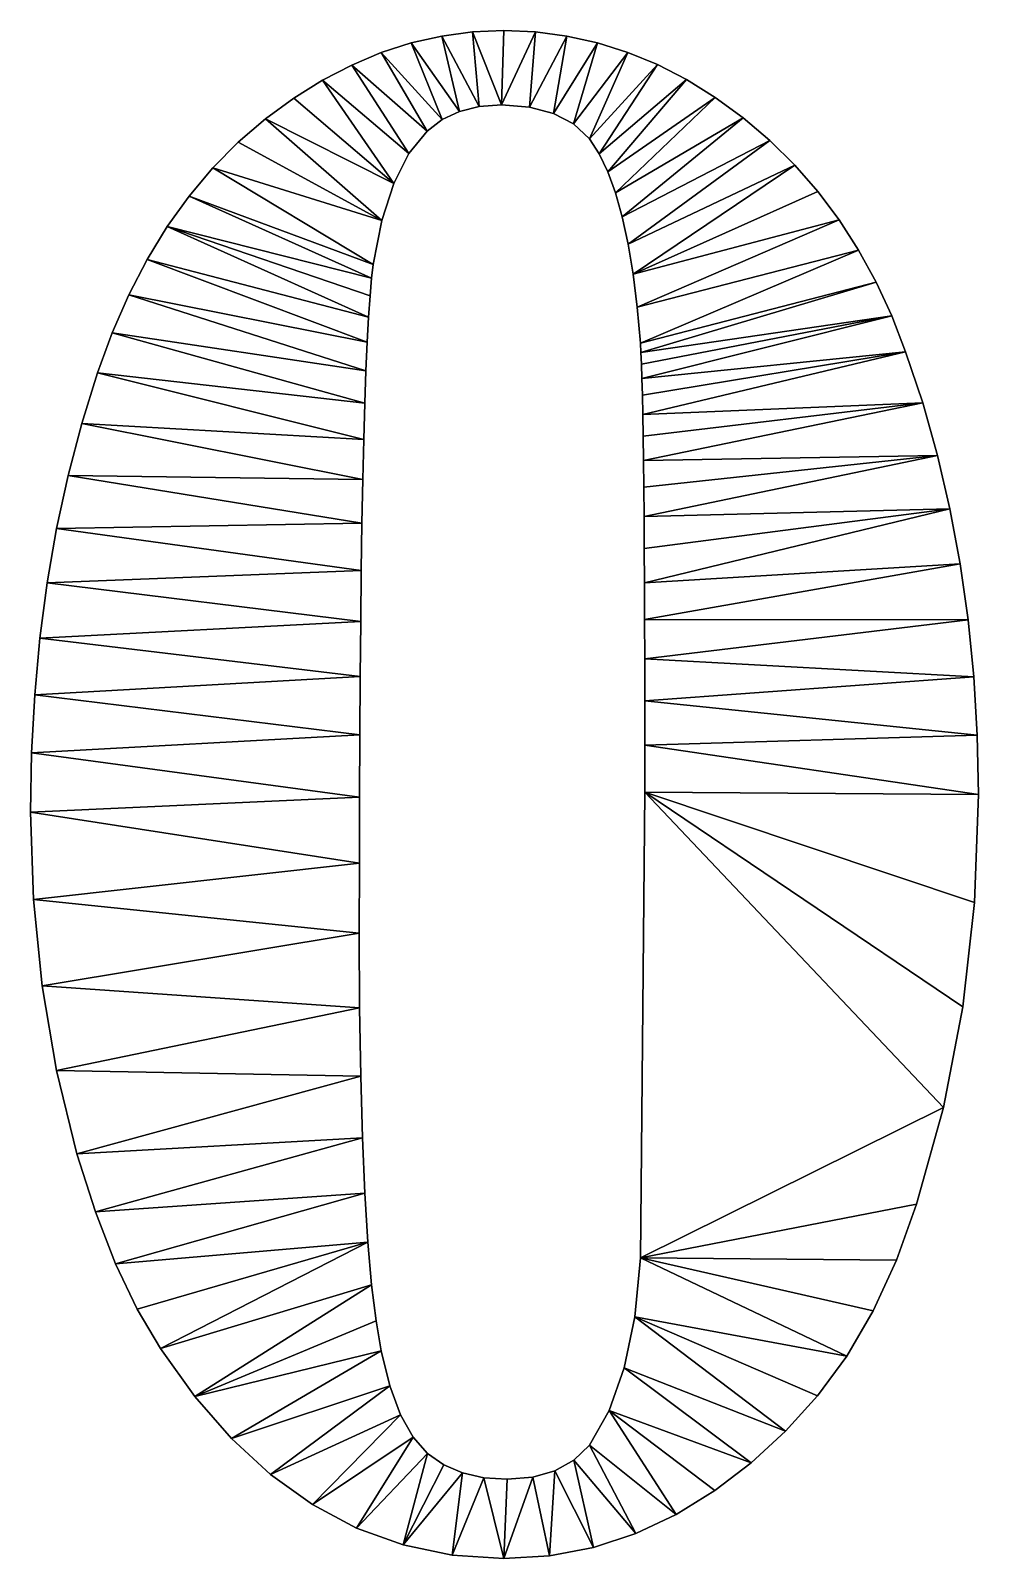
# Model space of a CAD drawing. Header units: metres. Extents: x 0.051 to 0.653, y -0.019 to 0.952.
import ezdxf

# ---------------------------------------------------------------- set-up
doc = ezdxf.new("R2010")
doc.units = ezdxf.units.M

msp = doc.modelspace()

# ---------------------------------------------------------------- meshes
at = {"layer": 'Armanisoft_0', "linetype": 'CONTINUOUS'}
mesh = msp.add_polyface(dxfattribs=at)
corners = [(0.350316, 0.904726), (0.331803, 0.951104), (0.351645, 0.951982), (0.371886, 0.951115), (0.368027, 0.903383), (0.336097, 0.903688), (0.312226, 0.948471), (0.323469, 0.900576), (0.292913, 0.944083), (0.312434, 0.89539), (0.273864, 0.93794), (0.30299, 0.888129), (0.255081, 0.930041), (0.291352, 0.873759), (0.236562, 0.920387), (0.281772, 0.854827), (0.200318, 0.895813), (0.218308, 0.908978), (0.274249, 0.831335), (0.166855, 0.864664), (0.183024, 0.881005), (0.368027, 0.903383, 0.229421), (0.391774, 0.948516, 0.229421), (0.371886, 0.951115, 0.229421), (0.350316, 0.904726, 0.229421), (0.351645, 0.951982, 0.229421), (0.331803, 0.951104, 0.229421), (0.336097, 0.903688, 0.229421), (0.312226, 0.948471, 0.229421), (0.323469, 0.900576, 0.229421), (0.292913, 0.944083, 0.229421), (0.312434, 0.89539, 0.229421), (0.273864, 0.93794, 0.229421), (0.30299, 0.888129, 0.229421), (0.255081, 0.930041, 0.229421), (0.291352, 0.873759, 0.229421), (0.236562, 0.920387, 0.229421), (0.281772, 0.854827, 0.229421), (0.218308, 0.908978, 0.229421), (0.200318, 0.895813, 0.229421), (0.274249, 0.831335, 0.229421), (0.183024, 0.881005, 0.229421), (0.166855, 0.864664, 0.229421), (0.166855, 0.864664), (0.151812, 0.846791), (0.151812, 0.846791, 0.229421), (0.166855, 0.864664, 0.229421), (0.183024, 0.881005), (0.183024, 0.881005, 0.229421), (0.200318, 0.895813), (0.200318, 0.895813, 0.229421), (0.218308, 0.908978), (0.218308, 0.908978, 0.229421), (0.236562, 0.920387), (0.236562, 0.920387, 0.229421), (0.255081, 0.930041), (0.255081, 0.930041, 0.229421), (0.273864, 0.93794), (0.273864, 0.93794, 0.229421), (0.292913, 0.944083), (0.292913, 0.944083, 0.229421), (0.312226, 0.948471), (0.312226, 0.948471, 0.229421), (0.331803, 0.951104), (0.331803, 0.951104, 0.229421), (0.351645, 0.951982), (0.351645, 0.951982, 0.229421), (0.371886, 0.951115), (0.371886, 0.951115, 0.229421), (0.368027, 0.903383), (0.38323, 0.899356), (0.38323, 0.899356, 0.229421), (0.368027, 0.903383, 0.229421), (0.350316, 0.904726), (0.350316, 0.904726, 0.229421), (0.336097, 0.903688), (0.336097, 0.903688, 0.229421), (0.323469, 0.900576), (0.323469, 0.900576, 0.229421), (0.312434, 0.89539), (0.312434, 0.89539, 0.229421), (0.30299, 0.888129), (0.30299, 0.888129, 0.229421), (0.291352, 0.873759), (0.291352, 0.873759, 0.229421), (0.281772, 0.854827), (0.281772, 0.854827, 0.229421)]
mesh.append_faces([[corners[k] for k in face] for face in [(0, 1, 2), (0, 2, 3), (0, 3, 4), (5, 6, 1), (5, 1, 0), (7, 8, 6), (7, 6, 5), (9, 10, 8), (9, 8, 7), (11, 12, 10), (11, 10, 9), (13, 14, 12), (13, 12, 11), (15, 16, 17), (15, 17, 14), (15, 14, 13), (18, 19, 20), (18, 20, 16), (18, 16, 15), (21, 22, 23), (24, 25, 26), (24, 23, 25), (24, 21, 23), (27, 26, 28), (27, 24, 26), (29, 28, 30), (29, 27, 28), (31, 30, 32), (31, 29, 30), (33, 32, 34), (33, 31, 32), (35, 34, 36), (35, 33, 34), (37, 38, 39), (37, 36, 38), (37, 35, 36), (40, 41, 42), (40, 39, 41), (40, 37, 39), (43, 44, 45, 46), (47, 43, 46, 48), (49, 47, 48, 50), (51, 49, 50, 52), (53, 51, 52, 54), (55, 53, 54, 56), (57, 55, 56, 58), (59, 57, 58, 60), (61, 59, 60, 62), (63, 61, 62, 64), (65, 63, 64, 66), (67, 65, 66, 68), (69, 70, 71, 72), (73, 69, 72, 74), (75, 73, 74, 76), (77, 75, 76, 78), (79, 77, 78, 80), (81, 79, 80, 82), (83, 81, 82, 84), (85, 83, 84, 86)]])
mesh = msp.add_polyface(dxfattribs=at)
corners = [(0.43386, 0.79722), (0.536506, 0.866438), (0.551171, 0.849625), (0.564668, 0.831633), (0.43069, 0.816324), (0.520671, 0.882071), (0.426937, 0.833522), (0.503668, 0.896525), (0.422603, 0.848813), (0.485903, 0.909523), (0.417688, 0.862198), (0.467785, 0.920787), (0.412191, 0.873675), (0.449313, 0.930319), (0.406112, 0.883246), (0.430487, 0.938118), (0.395925, 0.892644), (0.411307, 0.944183), (0.38323, 0.899356), (0.391774, 0.948516), (0.368027, 0.903383), (0.371886, 0.951115), (0.43386, 0.79722, 0.229421), (0.551171, 0.849625, 0.229421), (0.536506, 0.866438, 0.229421), (0.564668, 0.831633, 0.229421), (0.43069, 0.816324, 0.229421), (0.520671, 0.882071, 0.229421), (0.426937, 0.833522, 0.229421), (0.503668, 0.896525, 0.229421), (0.422603, 0.848813, 0.229421), (0.485903, 0.909523, 0.229421), (0.417688, 0.862198, 0.229421), (0.467785, 0.920787, 0.229421), (0.412191, 0.873675, 0.229421), (0.449313, 0.930319, 0.229421), (0.406112, 0.883246, 0.229421), (0.430487, 0.938118, 0.229421), (0.395925, 0.892644, 0.229421), (0.411307, 0.944183, 0.229421), (0.38323, 0.899356, 0.229421), (0.391774, 0.948516, 0.229421), (0.368027, 0.903383, 0.229421), (0.391774, 0.948516), (0.371886, 0.951115), (0.371886, 0.951115, 0.229421), (0.391774, 0.948516, 0.229421), (0.411307, 0.944183), (0.411307, 0.944183, 0.229421), (0.430487, 0.938117), (0.430487, 0.938117, 0.229421), (0.449313, 0.930319), (0.449313, 0.930319, 0.229421), (0.467785, 0.920787), (0.467785, 0.920787, 0.229421), (0.485903, 0.909523), (0.485903, 0.909523, 0.229421), (0.503668, 0.896525), (0.503668, 0.896525, 0.229421), (0.520671, 0.882071), (0.520671, 0.882071, 0.229421), (0.536506, 0.866438), (0.536506, 0.866438, 0.229421), (0.551171, 0.849625), (0.551171, 0.849625, 0.229421), (0.564668, 0.831633), (0.564668, 0.831633, 0.229421), (0.576995, 0.812461), (0.576995, 0.812461, 0.229421), (0.43069, 0.816324), (0.43386, 0.79722), (0.43386, 0.79722, 0.229421), (0.43069, 0.816324, 0.229421), (0.426937, 0.833522), (0.426937, 0.833522, 0.229421), (0.422603, 0.848813), (0.422603, 0.848813, 0.229421), (0.417688, 0.862198), (0.417688, 0.862198, 0.229421), (0.412191, 0.873675), (0.412191, 0.873675, 0.229421), (0.406112, 0.883246), (0.406112, 0.883246, 0.229421), (0.395925, 0.892644), (0.395925, 0.892644, 0.229421), (0.38323, 0.899356), (0.38323, 0.899356, 0.229421)]
mesh.append_faces([[corners[k] for k in face] for face in [(0, 1, 2), (0, 2, 3), (4, 5, 1), (4, 1, 0), (6, 7, 5), (6, 5, 4), (8, 9, 7), (8, 7, 6), (10, 11, 9), (10, 9, 8), (12, 13, 11), (12, 11, 10), (14, 15, 13), (14, 13, 12), (16, 17, 15), (16, 15, 14), (18, 19, 17), (18, 17, 16), (20, 21, 19), (20, 19, 18), (22, 23, 24), (22, 25, 23), (26, 24, 27), (26, 22, 24), (28, 27, 29), (28, 26, 27), (30, 29, 31), (30, 28, 29), (32, 31, 33), (32, 30, 31), (34, 33, 35), (34, 32, 33), (36, 35, 37), (36, 34, 35), (38, 37, 39), (38, 36, 37), (40, 39, 41), (40, 38, 39), (42, 40, 41), (43, 44, 45, 46), (47, 43, 46, 48), (49, 47, 48, 50), (51, 49, 50, 52), (53, 51, 52, 54), (55, 53, 54, 56), (57, 55, 56, 58), (59, 57, 58, 60), (61, 59, 60, 62), (63, 61, 62, 64), (65, 63, 64, 66), (67, 65, 66, 68), (69, 70, 71, 72), (73, 69, 72, 74), (75, 73, 74, 76), (77, 75, 76, 78), (79, 77, 78, 80), (81, 79, 80, 82), (83, 81, 82, 84), (85, 83, 84, 86)]])
mesh = msp.add_polyface(dxfattribs=at)
corners = [(0.268783, 0.803281), (0.151812, 0.846791), (0.166855, 0.864664), (0.274249, 0.831335), (0.267708, 0.794512), (0.137894, 0.827386), (0.266703, 0.783371), (0.265767, 0.769858), (0.125102, 0.806448), (0.2649, 0.753975), (0.113435, 0.783977), (0.264103, 0.735719), (0.102895, 0.759974), (0.263375, 0.715092), (0.09348, 0.734439), (0.262716, 0.692094), (0.083539, 0.702242), (0.262127, 0.666724), (0.074924, 0.669275), (0.261607, 0.638983), (0.067634, 0.635539), (0.261157, 0.60887), (0.268783, 0.803281, 0.229421), (0.166855, 0.864664, 0.229421), (0.151812, 0.846791, 0.229421), (0.274249, 0.831335, 0.229421), (0.267708, 0.794512, 0.229421), (0.137894, 0.827386, 0.229421), (0.266703, 0.783371, 0.229421), (0.265767, 0.769858, 0.229421), (0.125102, 0.806448, 0.229421), (0.2649, 0.753975, 0.229421), (0.113435, 0.783977, 0.229421), (0.264103, 0.735719, 0.229421), (0.102895, 0.759974, 0.229421), (0.263375, 0.715092, 0.229421), (0.09348, 0.734439, 0.229421), (0.262716, 0.692094, 0.229421), (0.083539, 0.702242, 0.229421), (0.262127, 0.666724, 0.229421), (0.074924, 0.669275, 0.229421), (0.261607, 0.638983, 0.229421), (0.067634, 0.635539, 0.229421), (0.261157, 0.60887, 0.229421), (0.074924, 0.669275), (0.067634, 0.635539), (0.067634, 0.635539, 0.229421), (0.074924, 0.669275, 0.229421), (0.083539, 0.702242), (0.083539, 0.702242, 0.229421), (0.09348, 0.734439), (0.09348, 0.734439, 0.229421), (0.102895, 0.759974), (0.102895, 0.759974, 0.229421), (0.113435, 0.783977), (0.113435, 0.783977, 0.229421), (0.125102, 0.806448), (0.125102, 0.806448, 0.229421), (0.137894, 0.827386), (0.137894, 0.827386, 0.229421), (0.151812, 0.846791), (0.151812, 0.846791, 0.229421), (0.274249, 0.831335), (0.281772, 0.854827), (0.281772, 0.854827, 0.229421), (0.274249, 0.831335, 0.229421), (0.268783, 0.803281), (0.268783, 0.803281, 0.229421), (0.267708, 0.794512), (0.267708, 0.794512, 0.229421), (0.266703, 0.783371), (0.266703, 0.783371, 0.229421), (0.265767, 0.769858), (0.265767, 0.769858, 0.229421), (0.2649, 0.753975), (0.2649, 0.753975, 0.229421), (0.264103, 0.735719), (0.264103, 0.735719, 0.229421), (0.263375, 0.715092), (0.263375, 0.715092, 0.229421), (0.262716, 0.692094), (0.262716, 0.692094, 0.229421), (0.262127, 0.666724), (0.262127, 0.666724, 0.229421), (0.261607, 0.638983), (0.261607, 0.638983, 0.229421)]
mesh.append_faces([[corners[k] for k in face] for face in [(0, 1, 2), (0, 2, 3), (4, 5, 1), (4, 1, 0), (6, 5, 4), (7, 8, 5), (7, 5, 6), (9, 10, 8), (9, 8, 7), (11, 12, 10), (11, 10, 9), (13, 14, 12), (13, 12, 11), (15, 16, 14), (15, 14, 13), (17, 18, 16), (17, 16, 15), (19, 20, 18), (19, 18, 17), (21, 20, 19), (22, 23, 24), (22, 25, 23), (26, 24, 27), (26, 22, 24), (28, 26, 27), (29, 27, 30), (29, 28, 27), (31, 30, 32), (31, 29, 30), (33, 32, 34), (33, 31, 32), (35, 34, 36), (35, 33, 34), (37, 36, 38), (37, 35, 36), (39, 38, 40), (39, 37, 38), (41, 40, 42), (41, 39, 40), (43, 41, 42), (44, 45, 46, 47), (48, 44, 47, 49), (50, 48, 49, 51), (52, 50, 51, 53), (54, 52, 53, 55), (56, 54, 55, 57), (58, 56, 57, 59), (60, 58, 59, 61), (62, 63, 64, 65), (66, 62, 65, 67), (68, 66, 67, 69), (70, 68, 69, 71), (72, 70, 71, 73), (74, 72, 73, 75), (76, 74, 75, 77), (78, 76, 77, 79), (80, 78, 79, 81), (82, 80, 81, 83), (84, 82, 83, 85)]])
mesh = msp.add_polyface(dxfattribs=at)
corners = [(0.44091, 0.62285), (0.63514, 0.647913), (0.441032, 0.601029), (0.440765, 0.643075), (0.627193, 0.681975), (0.440598, 0.661704), (0.440408, 0.678738), (0.617802, 0.715293), (0.440196, 0.694176), (0.439962, 0.708018), (0.606965, 0.74787), (0.439706, 0.720264), (0.439427, 0.730914), (0.598144, 0.770579), (0.439126, 0.739969), (0.438803, 0.747428), (0.588154, 0.79211), (0.438457, 0.753291), (0.576995, 0.812461), (0.43645, 0.776209), (0.564668, 0.831633), (0.43386, 0.79722), (0.44091, 0.62285, 0.229421), (0.441032, 0.601029, 0.229421), (0.63514, 0.647913, 0.229421), (0.440765, 0.643075, 0.229421), (0.627193, 0.681975, 0.229421), (0.440598, 0.661704, 0.229421), (0.440408, 0.678738, 0.229421), (0.617802, 0.715293, 0.229421), (0.440196, 0.694176, 0.229421), (0.439962, 0.708018, 0.229421), (0.606965, 0.74787, 0.229421), (0.439706, 0.720264, 0.229421), (0.439427, 0.730914, 0.229421), (0.598144, 0.770579, 0.229421), (0.439126, 0.739969, 0.229421), (0.438803, 0.747428, 0.229421), (0.588154, 0.79211, 0.229421), (0.438457, 0.753291, 0.229421), (0.576995, 0.812461, 0.229421), (0.43645, 0.776209, 0.229421), (0.564668, 0.831633, 0.229421), (0.43386, 0.79722, 0.229421), (0.588154, 0.79211), (0.576995, 0.812461), (0.576995, 0.812461, 0.229421), (0.588154, 0.79211, 0.229421), (0.598144, 0.770579), (0.598144, 0.770579, 0.229421), (0.606965, 0.74787), (0.606965, 0.74787, 0.229421), (0.617802, 0.715293), (0.617802, 0.715293, 0.229421), (0.627193, 0.681975), (0.627193, 0.681975, 0.229421), (0.63514, 0.647913), (0.63514, 0.647913, 0.229421), (0.641642, 0.613109), (0.641642, 0.613109, 0.229421), (0.440765, 0.643075), (0.44091, 0.62285), (0.44091, 0.62285, 0.229421), (0.440765, 0.643075, 0.229421), (0.440598, 0.661704), (0.440598, 0.661704, 0.229421), (0.440408, 0.678738), (0.440408, 0.678738, 0.229421), (0.440196, 0.694176), (0.440196, 0.694176, 0.229421), (0.439962, 0.708018), (0.439962, 0.708018, 0.229421), (0.439706, 0.720264), (0.439706, 0.720264, 0.229421), (0.439427, 0.730914), (0.439427, 0.730914, 0.229421), (0.439126, 0.739969), (0.439126, 0.739969, 0.229421), (0.438803, 0.747428), (0.438803, 0.747428, 0.229421), (0.438457, 0.753291), (0.438457, 0.753291, 0.229421), (0.43645, 0.776209), (0.43645, 0.776209, 0.229421), (0.43386, 0.79722), (0.43386, 0.79722, 0.229421)]
mesh.append_faces([[corners[k] for k in face] for face in [(0, 1, 2), (3, 4, 1), (3, 1, 0), (5, 4, 3), (6, 7, 4), (6, 4, 5), (8, 7, 6), (9, 10, 7), (9, 7, 8), (11, 10, 9), (12, 13, 10), (12, 10, 11), (14, 13, 12), (15, 16, 13), (15, 13, 14), (17, 18, 16), (17, 16, 15), (19, 20, 18), (19, 18, 17), (21, 20, 19), (22, 23, 24), (25, 24, 26), (25, 22, 24), (27, 25, 26), (28, 26, 29), (28, 27, 26), (30, 28, 29), (31, 29, 32), (31, 30, 29), (33, 31, 32), (34, 32, 35), (34, 33, 32), (36, 34, 35), (37, 35, 38), (37, 36, 35), (39, 38, 40), (39, 37, 38), (41, 40, 42), (41, 39, 40), (43, 41, 42), (44, 45, 46, 47), (48, 44, 47, 49), (50, 48, 49, 51), (52, 50, 51, 53), (54, 52, 53, 55), (56, 54, 55, 57), (58, 56, 57, 59), (60, 61, 62, 63), (64, 60, 63, 65), (66, 64, 65, 67), (68, 66, 67, 69), (70, 68, 69, 71), (72, 70, 71, 73), (74, 72, 73, 75), (76, 74, 75, 77), (78, 76, 77, 79), (80, 78, 79, 81), (82, 80, 81, 83), (84, 82, 83, 85)]])
mesh = msp.add_polyface(dxfattribs=at)
corners = [(0.441311, 0.467988), (0.653201, 0.466463), (0.650741, 0.397753), (0.643359, 0.331443), (0.631056, 0.267534), (0.4413, 0.497788), (0.652479, 0.504239), (0.441266, 0.525992), (0.650311, 0.541272), (0.441211, 0.5526), (0.646699, 0.577561), (0.441133, 0.577612), (0.641642, 0.613109), (0.441032, 0.601029), (0.63514, 0.647913), (0.438457, 0.171986), (0.613832, 0.206027), (0.601099, 0.170424), (0.441311, 0.467988, 0.229421), (0.650741, 0.397753, 0.229421), (0.653201, 0.466463, 0.229421), (0.643359, 0.331443, 0.229421), (0.631056, 0.267534, 0.229421), (0.4413, 0.497788, 0.229421), (0.652479, 0.504239, 0.229421), (0.441266, 0.525992, 0.229421), (0.650311, 0.541272, 0.229421), (0.441211, 0.5526, 0.229421), (0.646699, 0.577561, 0.229421), (0.441133, 0.577612, 0.229421), (0.641642, 0.613109, 0.229421), (0.441032, 0.601029, 0.229421), (0.63514, 0.647913, 0.229421), (0.438457, 0.171986, 0.229421), (0.613832, 0.206027, 0.229421), (0.601099, 0.170424, 0.229421), (0.650741, 0.397753), (0.653201, 0.466463), (0.653201, 0.466463, 0.229421), (0.650741, 0.397753, 0.229421), (0.643359, 0.331443), (0.643359, 0.331443, 0.229421), (0.631056, 0.267534), (0.631056, 0.267534, 0.229421), (0.613832, 0.206027), (0.613832, 0.206027, 0.229421), (0.601099, 0.170424), (0.601099, 0.170424, 0.229421), (0.646699, 0.577561), (0.641642, 0.613109), (0.641642, 0.613109, 0.229421), (0.646699, 0.577561, 0.229421), (0.650311, 0.541272), (0.650311, 0.541272, 0.229421), (0.652479, 0.504239), (0.652479, 0.504239, 0.229421), (0.4413, 0.497788), (0.441311, 0.467988), (0.441311, 0.467988, 0.229421), (0.4413, 0.497788, 0.229421), (0.441266, 0.525992), (0.441266, 0.525992, 0.229421), (0.441211, 0.5526), (0.441211, 0.5526, 0.229421), (0.441133, 0.577612), (0.441133, 0.577612, 0.229421), (0.441032, 0.601029), (0.441032, 0.601029, 0.229421), (0.44091, 0.62285), (0.44091, 0.62285, 0.229421), (0.261157, 0.60887), (0.261607, 0.638983), (0.261607, 0.638983, 0.229421), (0.261157, 0.60887, 0.229421), (0.260775, 0.576386), (0.260775, 0.576386, 0.229421), (0.260463, 0.54153), (0.260463, 0.54153, 0.229421), (0.260221, 0.504303), (0.260221, 0.504303, 0.229421), (0.260047, 0.464704), (0.260047, 0.464704, 0.229421), (0.260125, 0.330909), (0.259909, 0.378392), (0.259909, 0.378392, 0.229421), (0.260125, 0.330909, 0.229421), (0.260776, 0.287514), (0.260776, 0.287514, 0.229421), (0.26186, 0.248207), (0.26186, 0.248207, 0.229421), (0.263377, 0.212988), (0.263377, 0.212988, 0.229421), (0.265329, 0.181857), (0.265329, 0.181857, 0.229421), (0.267714, 0.154814), (0.267714, 0.154814, 0.229421), (0.438457, 0.171986), (0.438457, 0.171986, 0.229421)]
mesh.append_faces([[corners[k] for k in face] for face in [(0, 1, 2), (0, 2, 3), (0, 3, 4), (5, 6, 1), (5, 1, 0), (7, 8, 6), (7, 6, 5), (9, 10, 8), (9, 8, 7), (11, 12, 10), (11, 10, 9), (13, 14, 12), (13, 12, 11), (15, 4, 16), (15, 0, 4), (15, 16, 17), (18, 19, 20), (18, 21, 19), (18, 22, 21), (23, 20, 24), (23, 18, 20), (25, 24, 26), (25, 23, 24), (27, 26, 28), (27, 25, 26), (29, 28, 30), (29, 27, 28), (31, 30, 32), (31, 29, 30), (33, 34, 22), (33, 22, 18), (33, 35, 34), (36, 37, 38, 39), (40, 36, 39, 41), (42, 40, 41, 43), (44, 42, 43, 45), (46, 44, 45, 47), (48, 49, 50, 51), (52, 48, 51, 53), (54, 52, 53, 55), (37, 54, 55, 38), (56, 57, 58, 59), (60, 56, 59, 61), (62, 60, 61, 63), (64, 62, 63, 65), (66, 64, 65, 67), (68, 66, 67, 69), (70, 71, 72, 73), (74, 70, 73, 75), (76, 74, 75, 77), (78, 76, 77, 79), (80, 78, 79, 81), (82, 83, 84, 85), (86, 82, 85, 87), (88, 86, 87, 89), (90, 88, 89, 91), (92, 90, 91, 93), (94, 92, 93, 95), (57, 96, 97, 58)]])
mesh = msp.add_polyface(dxfattribs=at)
corners = [(0.261157, 0.60887), (0.06167, 0.601033), (0.067634, 0.635539), (0.260775, 0.576386), (0.057031, 0.565757), (0.260463, 0.54153), (0.053718, 0.529712), (0.260221, 0.504303), (0.05173, 0.492897), (0.260047, 0.464704), (0.051067, 0.455311), (0.259943, 0.422734), (0.052903, 0.399704), (0.259909, 0.378392), (0.058411, 0.344954), (0.260125, 0.330909), (0.067592, 0.291064), (0.260776, 0.287514), (0.080444, 0.238031), (0.26186, 0.248207), (0.092297, 0.201148), (0.263377, 0.212988), (0.1051, 0.168227), (0.265329, 0.181857), (0.118853, 0.139267), (0.261157, 0.60887, 0.229421), (0.067634, 0.635539, 0.229421), (0.06167, 0.601033, 0.229421), (0.260775, 0.576386, 0.229421), (0.057031, 0.565757, 0.229421), (0.260463, 0.54153, 0.229421), (0.053718, 0.529712, 0.229421), (0.260221, 0.504303, 0.229421), (0.05173, 0.492897, 0.229421), (0.260047, 0.464704, 0.229421), (0.051067, 0.455311, 0.229421), (0.259943, 0.422734, 0.229421), (0.052903, 0.399704, 0.229421), (0.259909, 0.378392, 0.229421), (0.058411, 0.344954, 0.229421), (0.260125, 0.330909, 0.229421), (0.067592, 0.291064, 0.229421), (0.260776, 0.287514, 0.229421), (0.080444, 0.238031, 0.229421), (0.26186, 0.248207, 0.229421), (0.092297, 0.201148, 0.229421), (0.263377, 0.212988, 0.229421), (0.1051, 0.168227, 0.229421), (0.265329, 0.181857, 0.229421), (0.118853, 0.139267, 0.229421), (0.092297, 0.201148), (0.1051, 0.168227), (0.1051, 0.168227, 0.229421), (0.092297, 0.201148, 0.229421), (0.080444, 0.238031), (0.080444, 0.238031, 0.229421), (0.067592, 0.291064), (0.067592, 0.291064, 0.229421), (0.058411, 0.344954), (0.058411, 0.344954, 0.229421), (0.052903, 0.399704), (0.052903, 0.399704, 0.229421), (0.051067, 0.455311), (0.051067, 0.455311, 0.229421), (0.05173, 0.492897), (0.05173, 0.492897, 0.229421), (0.053718, 0.529712), (0.053718, 0.529712, 0.229421), (0.057031, 0.565757), (0.057031, 0.565757, 0.229421), (0.06167, 0.601033), (0.06167, 0.601033, 0.229421), (0.067634, 0.635539), (0.067634, 0.635539, 0.229421), (0.259943, 0.422734), (0.260047, 0.464704), (0.260047, 0.464704, 0.229421), (0.259943, 0.422734, 0.229421), (0.259909, 0.378392), (0.259909, 0.378392, 0.229421)]
mesh.append_faces([[corners[k] for k in face] for face in [(0, 1, 2), (3, 4, 1), (3, 1, 0), (5, 6, 4), (5, 4, 3), (7, 8, 6), (7, 6, 5), (9, 10, 8), (9, 8, 7), (11, 12, 10), (11, 10, 9), (13, 14, 12), (13, 12, 11), (15, 16, 14), (15, 14, 13), (17, 18, 16), (17, 16, 15), (19, 20, 18), (19, 18, 17), (21, 22, 20), (21, 20, 19), (23, 24, 22), (23, 22, 21), (25, 26, 27), (28, 27, 29), (28, 25, 27), (30, 29, 31), (30, 28, 29), (32, 31, 33), (32, 30, 31), (34, 33, 35), (34, 32, 33), (36, 35, 37), (36, 34, 35), (38, 37, 39), (38, 36, 37), (40, 39, 41), (40, 38, 39), (42, 41, 43), (42, 40, 41), (44, 43, 45), (44, 42, 43), (46, 45, 47), (46, 44, 45), (48, 47, 49), (48, 46, 47), (50, 51, 52, 53), (54, 50, 53, 55), (56, 54, 55, 57), (58, 56, 57, 59), (60, 58, 59, 61), (62, 60, 61, 63), (64, 62, 63, 65), (66, 64, 65, 67), (68, 66, 67, 69), (70, 68, 69, 71), (72, 70, 71, 73), (74, 75, 76, 77), (78, 74, 77, 79)]])
mesh = msp.add_polyface(dxfattribs=at)
corners = [(0.265329, 0.181857), (0.133556, 0.11427), (0.118853, 0.139267), (0.267714, 0.154814), (0.155322, 0.083855), (0.270532, 0.131859), (0.273784, 0.112992), (0.178663, 0.057223), (0.279381, 0.090608), (0.203576, 0.034372), (0.286148, 0.072267), (0.230063, 0.015302), (0.294083, 0.05797), (0.258118, 0.000271), (0.303187, 0.047715), (0.287733, -0.010466), (0.313624, 0.040512), (0.325556, 0.035366), (0.318908, -0.016908), (0.338984, 0.032279), (0.351645, -0.019055), (0.265329, 0.181857, 0.229421), (0.118853, 0.139267, 0.229421), (0.133556, 0.11427, 0.229421), (0.267714, 0.154814, 0.229421), (0.155322, 0.083855, 0.229421), (0.270532, 0.131859, 0.229421), (0.273784, 0.112992, 0.229421), (0.178663, 0.057223, 0.229421), (0.279381, 0.090608, 0.229421), (0.203576, 0.034372, 0.229421), (0.286148, 0.072267, 0.229421), (0.230063, 0.015302, 0.229421), (0.294083, 0.05797, 0.229421), (0.258118, 0.000271, 0.229421), (0.303187, 0.047715, 0.229421), (0.287733, -0.010466, 0.229421), (0.313624, 0.040512, 0.229421), (0.325556, 0.035366, 0.229421), (0.318908, -0.016908, 0.229421), (0.338984, 0.032279, 0.229421), (0.351645, -0.019055, 0.229421), (0.318908, -0.016908), (0.351645, -0.019055), (0.351645, -0.019055, 0.229421), (0.318908, -0.016908, 0.229421), (0.287733, -0.010466), (0.287733, -0.010466, 0.229421), (0.258118, 0.000271), (0.258118, 0.000271, 0.229421), (0.230063, 0.015302), (0.230063, 0.015302, 0.229421), (0.203576, 0.034372), (0.203576, 0.034372, 0.229421), (0.178663, 0.057223), (0.178663, 0.057223, 0.229421), (0.155322, 0.083855), (0.155322, 0.083855, 0.229421), (0.133556, 0.11427), (0.133556, 0.11427, 0.229421), (0.118853, 0.139267), (0.118853, 0.139267, 0.229421), (0.1051, 0.168227), (0.1051, 0.168227, 0.229421), (0.270532, 0.131859), (0.267714, 0.154814), (0.267714, 0.154814, 0.229421), (0.270532, 0.131859, 0.229421), (0.273784, 0.112992), (0.273784, 0.112992, 0.229421), (0.279381, 0.090608), (0.279381, 0.090608, 0.229421), (0.286148, 0.072267), (0.286148, 0.072267, 0.229421), (0.294083, 0.05797), (0.294083, 0.05797, 0.229421), (0.303187, 0.047715), (0.303187, 0.047715, 0.229421), (0.313624, 0.040512), (0.313624, 0.040512, 0.229421), (0.325556, 0.035366), (0.325556, 0.035366, 0.229421), (0.338984, 0.032279), (0.338984, 0.032279, 0.229421), (0.353908, 0.03125), (0.353908, 0.03125, 0.229421)]
mesh.append_faces([[corners[k] for k in face] for face in [(0, 1, 2), (3, 4, 1), (3, 1, 0), (5, 4, 3), (6, 7, 4), (6, 4, 5), (8, 9, 7), (8, 7, 6), (10, 11, 9), (10, 9, 8), (12, 13, 11), (12, 11, 10), (14, 15, 13), (14, 13, 12), (16, 15, 14), (17, 18, 15), (17, 15, 16), (19, 20, 18), (19, 18, 17), (21, 22, 23), (24, 23, 25), (24, 21, 23), (26, 24, 25), (27, 25, 28), (27, 26, 25), (29, 28, 30), (29, 27, 28), (31, 30, 32), (31, 29, 30), (33, 32, 34), (33, 31, 32), (35, 34, 36), (35, 33, 34), (37, 35, 36), (38, 36, 39), (38, 37, 36), (40, 39, 41), (40, 38, 39), (42, 43, 44, 45), (46, 42, 45, 47), (48, 46, 47, 49), (50, 48, 49, 51), (52, 50, 51, 53), (54, 52, 53, 55), (56, 54, 55, 57), (58, 56, 57, 59), (60, 58, 59, 61), (62, 60, 61, 63), (64, 65, 66, 67), (68, 64, 67, 69), (70, 68, 69, 71), (72, 70, 71, 73), (74, 72, 73, 75), (76, 74, 75, 77), (78, 76, 77, 79), (80, 78, 79, 81), (82, 80, 81, 83), (84, 82, 83, 85)]])
mesh = msp.add_polyface(dxfattribs=at)
corners = [(0.353908, 0.03125), (0.351645, -0.019055), (0.338984, 0.032279), (0.370048, 0.032611), (0.38072, -0.017304), (0.384128, 0.036695), (0.408673, -0.012051), (0.39615, 0.0435), (0.435504, -0.003296), (0.406112, 0.053029), (0.461214, 0.00896), (0.418659, 0.074953), (0.508793, 0.041774), (0.485683, 0.024168), (0.428233, 0.102087), (0.530544, 0.06178), (0.434832, 0.134431), (0.569651, 0.109503), (0.550936, 0.084185), (0.438457, 0.171986), (0.601099, 0.170424), (0.586372, 0.13825), (0.353908, 0.03125, 0.229421), (0.338984, 0.032279, 0.229421), (0.351645, -0.019055, 0.229421), (0.370048, 0.032611, 0.229421), (0.38072, -0.017304, 0.229421), (0.384128, 0.036695, 0.229421), (0.408673, -0.012051, 0.229421), (0.39615, 0.0435, 0.229421), (0.435504, -0.003296, 0.229421), (0.406112, 0.053029, 0.229421), (0.461214, 0.00896, 0.229421), (0.418659, 0.074953, 0.229421), (0.485683, 0.024168, 0.229421), (0.508793, 0.041774, 0.229421), (0.428233, 0.102087, 0.229421), (0.530544, 0.06178, 0.229421), (0.434832, 0.134431, 0.229421), (0.550936, 0.084185, 0.229421), (0.569651, 0.109503, 0.229421), (0.438457, 0.171986, 0.229421), (0.586372, 0.13825, 0.229421), (0.601099, 0.170424, 0.229421), (0.586372, 0.13825), (0.601099, 0.170424), (0.601099, 0.170424, 0.229421), (0.586372, 0.13825, 0.229421), (0.569651, 0.109503), (0.569651, 0.109503, 0.229421), (0.550936, 0.084185), (0.550936, 0.084185, 0.229421), (0.530544, 0.06178), (0.530544, 0.06178, 0.229421), (0.508793, 0.041774), (0.508793, 0.041774, 0.229421), (0.485683, 0.024168), (0.485683, 0.024168, 0.229421), (0.461214, 0.00896), (0.461214, 0.00896, 0.229421), (0.435504, -0.003296), (0.435504, -0.003296, 0.229421), (0.408673, -0.012051), (0.408673, -0.012051, 0.229421), (0.38072, -0.017304), (0.38072, -0.017304, 0.229421), (0.351645, -0.019055), (0.351645, -0.019055, 0.229421), (0.370048, 0.032611), (0.353908, 0.03125), (0.353908, 0.03125, 0.229421), (0.370048, 0.032611, 0.229421), (0.384128, 0.036695), (0.384128, 0.036695, 0.229421), (0.39615, 0.0435), (0.39615, 0.0435, 0.229421), (0.406112, 0.053029), (0.406112, 0.053029, 0.229421), (0.418659, 0.074953), (0.418659, 0.074953, 0.229421), (0.428233, 0.102087), (0.428233, 0.102087, 0.229421), (0.434832, 0.134431), (0.434832, 0.134431, 0.229421), (0.438457, 0.171986), (0.438457, 0.171986, 0.229421)]
mesh.append_faces([[corners[k] for k in face] for face in [(0, 1, 2), (3, 4, 1), (3, 1, 0), (5, 6, 4), (5, 4, 3), (7, 8, 6), (7, 6, 5), (9, 10, 8), (9, 8, 7), (11, 12, 13), (11, 13, 10), (11, 10, 9), (14, 15, 12), (14, 12, 11), (16, 17, 18), (16, 18, 15), (16, 15, 14), (19, 20, 21), (19, 21, 17), (19, 17, 16), (22, 23, 24), (25, 24, 26), (25, 22, 24), (27, 26, 28), (27, 25, 26), (29, 28, 30), (29, 27, 28), (31, 30, 32), (31, 29, 30), (33, 34, 35), (33, 32, 34), (33, 31, 32), (36, 35, 37), (36, 33, 35), (38, 39, 40), (38, 37, 39), (38, 36, 37), (41, 42, 43), (41, 40, 42), (41, 38, 40), (44, 45, 46, 47), (48, 44, 47, 49), (50, 48, 49, 51), (52, 50, 51, 53), (54, 52, 53, 55), (56, 54, 55, 57), (58, 56, 57, 59), (60, 58, 59, 61), (62, 60, 61, 63), (64, 62, 63, 65), (66, 64, 65, 67), (68, 69, 70, 71), (72, 68, 71, 73), (74, 72, 73, 75), (76, 74, 75, 77), (78, 76, 77, 79), (80, 78, 79, 81), (82, 80, 81, 83), (84, 82, 83, 85)]])

doc.saveas('drawing.dxf')
